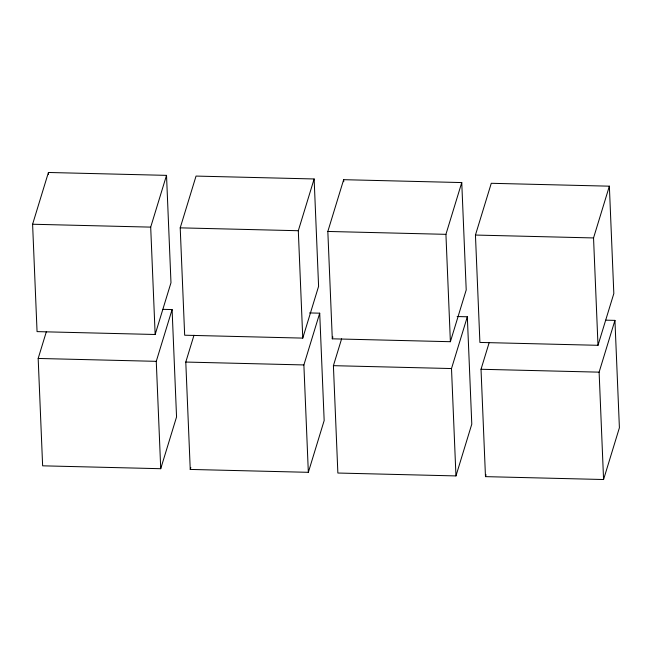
<?xml version="1.0" encoding="UTF-8"?>
<svg xmlns="http://www.w3.org/2000/svg" width="652" height="652" viewBox="0 0 652 652"><rect width="100%" height="100%" fill="white"/><g stroke="black" fill="none" stroke-linecap="round" stroke-linejoin="round"><path stroke-width="0.98" d="M32.6 224.239L48.427 172.478L166.521 175.364L170.979 282.732L155.152 334.492L37.058 331.615L32.6 224.239L150.694 227.124L166.521 175.364M162.927 309.35L172.095 309.57L176.553 416.946L160.726 468.707L42.633 465.821L38.175 358.453L46.382 331.615M180.213 227.85L196.04 176.081L314.134 178.966L318.592 286.334L302.764 338.103L184.671 335.218L180.213 227.85L298.306 230.727L314.134 178.966M160.726 468.707L156.268 361.338L172.095 309.57M309.529 312.927L319.708 313.18L324.166 420.548L308.339 472.317L190.245 469.432L185.787 362.056L193.994 335.218M190.245 469.432L190.832 467.517M327.834 231.452L343.661 179.683L461.755 182.568L466.213 289.944L450.385 341.705L332.292 338.82L327.834 231.452L445.927 234.337L461.755 182.568M308.339 472.317L303.881 364.941L319.708 313.18M332.292 338.82L332.879 336.905M457.142 316.538L467.329 316.782L471.787 424.15L455.96 475.919L337.866 473.034L333.408 365.666L341.615 338.82M475.447 235.054L491.274 183.293L609.367 186.179L613.825 293.547L597.998 345.307L479.905 342.43L475.447 235.054L593.54 237.939L609.367 186.179M455.96 475.919L451.502 368.551L467.329 316.782M605.781 320.165L614.942 320.385L619.4 427.761L603.573 479.522L485.479 476.636L481.021 369.268L489.228 342.43M485.479 476.636L486.066 474.721M603.573 479.522L599.115 372.153L614.942 320.385M38.175 358.453L156.268 361.338M185.787 362.056L303.881 364.941M333.408 365.666L451.502 368.551M481.021 369.268L599.115 372.153M593.54 237.939L597.998 345.307M445.927 234.337L450.385 341.705M343.661 179.683L343.743 181.712M298.306 230.727L302.764 338.103M150.694 227.124L155.152 334.492M48.427 172.478L48.509 174.5"/></g></svg>
